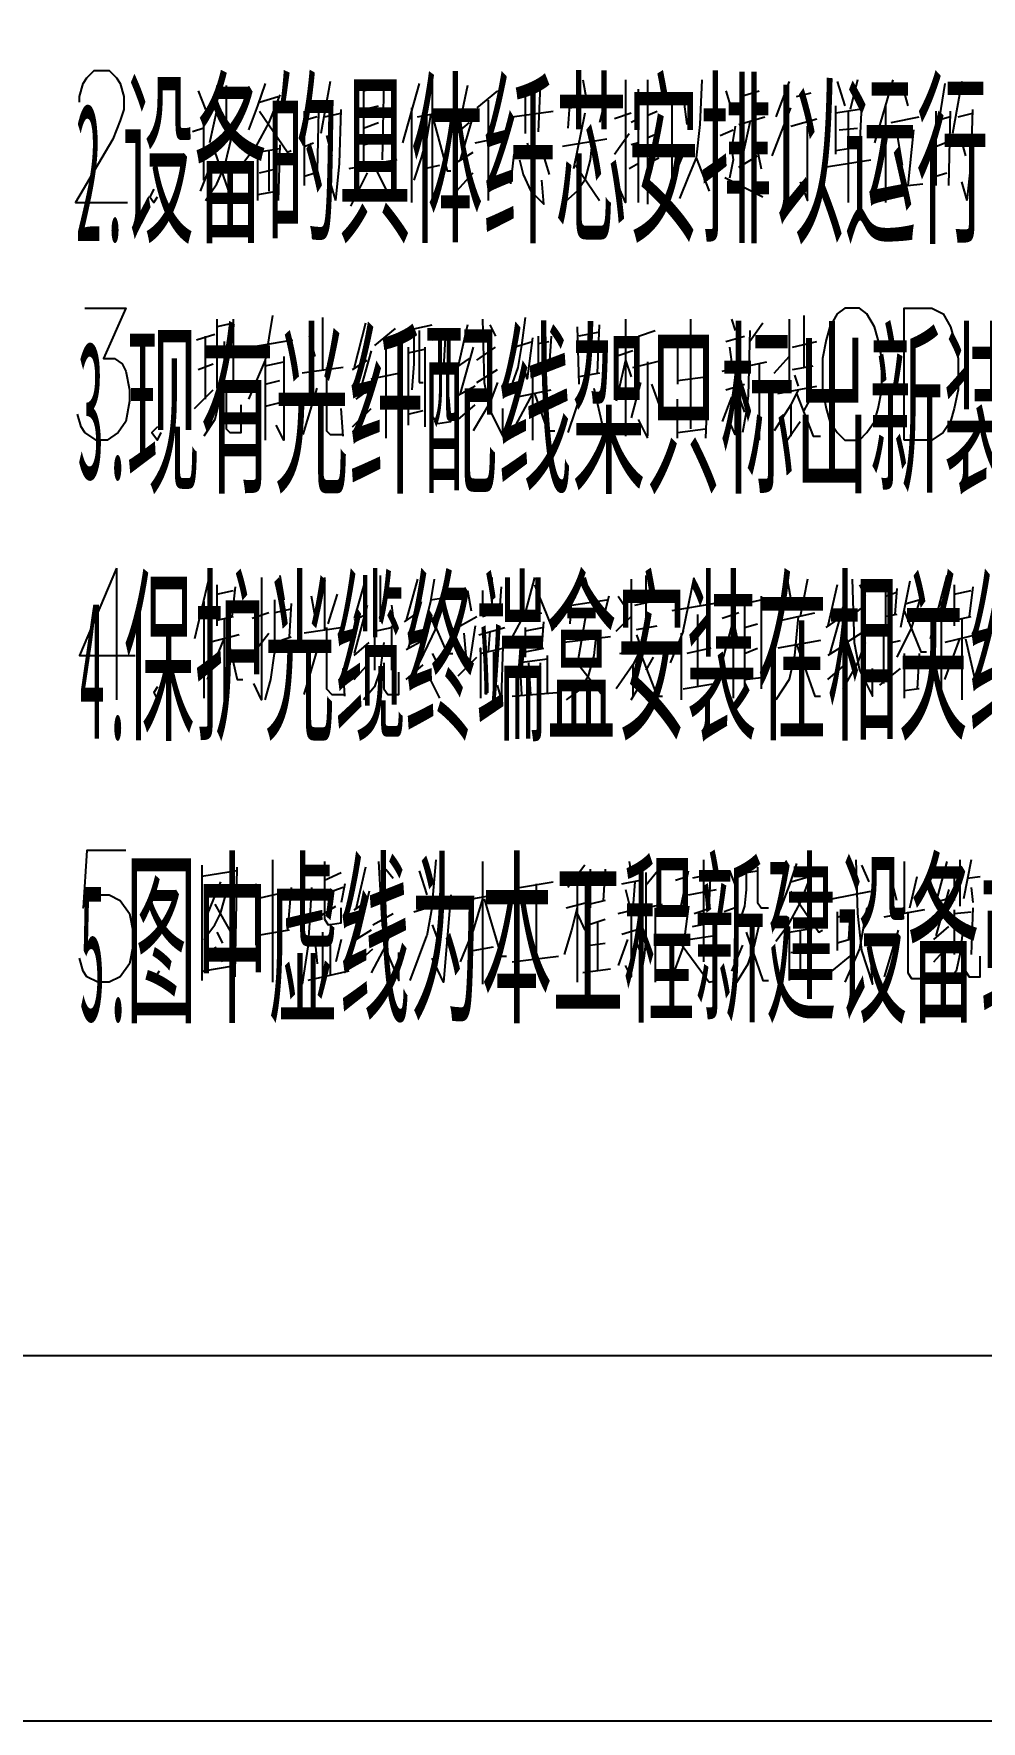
# Model space of a CAD drawing. Header units: metres. Extents: x 17 to 1757, y 17 to 1207.
# Drawn here: x 152.9 to 226.3, y 16.9 to 147.7 of the extents above; entities that cross this region are included whole.
import ezdxf

# ---------------------------------------------------------------- set-up
doc = ezdxf.new("R2010")
doc.units = ezdxf.units.M
for name, color, linetype in [('LINES', 7, 'Continuous'), ('POLYLINES', 4, 'Continuous'), ('RECTS', 7, 'Continuous'), ('TEXTS', 3, 'Continuous')]:
    doc.layers.add(name, color=color, linetype=linetype)

msp = doc.modelspace()

# ---------------------------------------------------------------- linework, layer by layer
at = {"layer": 'LINES'}
for p, q in [((175.85, 144), (175.13, 139.97)), ((180.02, 144.14), (179.88, 137.95)), ((183.77, 144.14), (183.77, 134.5)), ((195.43, 144.14), (195.72, 142.56)), ((200.47, 134.5), (200.47, 144.14)), ((211.42, 144), (210.41, 141.26)), ((215.16, 144), (215.74, 142.13)), ((216.74, 144.14), (216.17, 141.84)), ((219.48, 144.14), (218.04, 139.25)), ((224.81, 144), (224.09, 139.97)), ((165.62, 143.28), (166.2, 141.84)), ((167.06, 143.71), (167.06, 141.7)), ((167.06, 143.14), (167.78, 143.28)), ((170.81, 143.86), (170.23, 142.13)), ((170.38, 142.42), (171.82, 142.85)), ((174.41, 143.86), (174.12, 141.26)), ((178.44, 143.86), (178.44, 137.66)), ((178.44, 143.28), (179.88, 143.71)), ((182.76, 143.86), (181.46, 139.25)), ((186.5, 143.71), (185.78, 140.26)), ((188.81, 143.28), (187.22, 141.98)), ((190.97, 143.71), (190.97, 139.97)), ((192.12, 143.71), (191.98, 140.11)), ((199.75, 134.64), (199.75, 143.42)), ((202.34, 143.14), (202.34, 136.37)), ((203.21, 142.85), (203.5, 140.69)), ((206.52, 143.28), (206.95, 141.84)), ((207.67, 142.85), (209.11, 143.28)), ((211.99, 142.85), (213.14, 143.14)), ((220.2, 143.71), (220.63, 142.13)), ((223.51, 143.86), (223.08, 141.26)), ((170.23, 142.13), (169.51, 140.26)), ((173.83, 141.7), (173.83, 135.94)), ((174.84, 135.94), (174.98, 141.7)), ((175.42, 141.26), (176.71, 141.55)), ((178.44, 141.84), (179.59, 142.13)), ((182.18, 134.64), (182.18, 141.98)), ((182.62, 141.26), (184.92, 141.7)), ((186.94, 141.41), (185.93, 137.95)), ((188.09, 142.56), (188.09, 134.78)), ((189.96, 141.26), (193.13, 141.7)), ((194.42, 142.56), (194.28, 140.4)), ((194.42, 141.98), (197.16, 142.42)), ((195.58, 141.55), (194.71, 137.23)), ((197.16, 142.56), (196.73, 140.83)), ((199.18, 141.55), (197.88, 141.12)), ((200.47, 141.41), (201.19, 141.7)), ((210.12, 138.24), (211.56, 141.98)), ((215.02, 142.13), (215.02, 138.38)), ((216.89, 141.84), (215.02, 141.55)), ((216.02, 134.64), (216.02, 141.7)), ((217.03, 142.13), (216.89, 138.96)), ((218.9, 142.13), (218.9, 134.64)), ((222.79, 141.7), (222.79, 135.94)), ((223.8, 135.94), (223.94, 141.7)), ((224.52, 141.26), (225.67, 141.55)), ((166.06, 140.4), (165.19, 140.11)), ((166.06, 136.37), (166.06, 140.83)), ((174.84, 141.26), (173.83, 140.98)), ((178.44, 140.4), (179.59, 140.83)), ((185.64, 139.97), (186.65, 140.83)), ((199.75, 141.12), (199.18, 140.83)), ((206.09, 139.82), (207.1, 140.26)), ((207.53, 140.69), (209.54, 141.26)), ((208.39, 140.83), (207.67, 137.52)), ((211.13, 140.83), (211.13, 134.93)), ((211.56, 140.54), (213.58, 141.12)), ((215.3, 140.26), (216.74, 140.4)), ((219.34, 140.83), (221.5, 141.26)), ((221.06, 140.26), (220.63, 135.94)), ((223.94, 141.26), (222.94, 140.98)), ((166.78, 139.25), (168.07, 139.54)), ((168.22, 139.82), (167.64, 137.38)), ((170.23, 138.96), (170.23, 134.78)), ((170.23, 138.53), (171.96, 138.82)), ((171.96, 139.1), (171.82, 134.78)), ((173.83, 138.96), (174.55, 139.25)), ((175.56, 139.82), (175.99, 138.24)), ((178.44, 139.1), (179.59, 139.39)), ((187.08, 139.25), (189.1, 139.68)), ((191.11, 139.25), (191.54, 137.66)), ((197.3, 139.54), (193.85, 138.96)), ((197.88, 138.38), (199.03, 139.97)), ((199.75, 139.25), (199.18, 139.1)), ((200.47, 139.68), (201.19, 139.97)), ((202.2, 135.94), (203.5, 138.96)), ((208.82, 139.39), (209.26, 137.23)), ((215.02, 138.67), (217.03, 138.96)), ((219.77, 139.97), (220.2, 137.52)), ((222.79, 138.96), (223.51, 139.25)), ((224.66, 139.82), (225.1, 138.24)), ((166.63, 137.66), (165.77, 135.5)), ((171.1, 138.67), (171.1, 135.5)), ((181.03, 137.95), (177.29, 137.23)), ((183.05, 137.23), (184.34, 137.52)), ((185.78, 137.81), (186.94, 138.53)), ((190.1, 138.38), (189.82, 136.08)), ((192.26, 138.67), (192.84, 136.8)), ((194.86, 137.52), (196.73, 134.78)), ((199.75, 137.66), (199.03, 137.23)), ((200.47, 137.66), (201.34, 138.1)), ((207.53, 137.38), (208.97, 138.24)), ((214.15, 137.38), (217.75, 137.95)), ((170.38, 136.94), (171.67, 137.23)), ((173.83, 136.66), (174.7, 136.94)), ((176.28, 134.78), (175.85, 136.22)), ((178.73, 136.94), (177.43, 134.35)), ((179.45, 137.09), (180.6, 134.78)), ((185.64, 135.5), (186.94, 136.94)), ((206.45, 136.58), (209.4, 135.07)), ((222.79, 136.66), (223.66, 136.94)), ((225.24, 134.78), (224.81, 136.22)), ((171.82, 135.5), (170.23, 135.22)), ((219.19, 135.79), (221.78, 136.08)), ((175.27, 125.71), (175.27, 121.68)), ((190.97, 125.71), (190.68, 123.55)), ((212.57, 125.86), (212.57, 121.82)), ((165.48, 123.98), (166.92, 124.42)), ((167.06, 125.57), (167.06, 120.24)), ((168.36, 125.28), (167.06, 124.99)), ((168.36, 120.24), (168.36, 125.57)), ((175.7, 122.11), (176.28, 124.42)), ((178.58, 125.28), (177.72, 121.82)), ((180.89, 124.85), (179.3, 123.55)), ((181.75, 124.7), (183.77, 125.14)), ((182.76, 124.7), (182.76, 120.67)), ((184.78, 124.56), (184.63, 121.82)), ((186.5, 125.14), (185.78, 121.97)), ((188.23, 125.14), (188.66, 124.27)), ((195, 124.99), (195.14, 120.53)), ((196.73, 124.56), (195.14, 124.27)), ((196.58, 121.39), (196.73, 125.14)), ((198.74, 125.57), (198.74, 116.5)), ((199.75, 124.27), (201.05, 124.7)), ((203.78, 125.57), (203.78, 117.07)), ((206.95, 125.57), (207.24, 124.7)), ((209.4, 125.28), (208.39, 123.84)), ((211.42, 125.57), (211.42, 120.67)), ((166.2, 119.38), (166.2, 124.27)), ((169.66, 123.41), (172.97, 123.98)), ((174.7, 122.69), (174.26, 124.27)), ((179.02, 123.12), (178.01, 119.52)), ((180.17, 124.27), (180.17, 116.35)), ((181.9, 123.41), (181.9, 117.36)), ((181.9, 122.98), (183.19, 123.26)), ((183.19, 123.41), (183.19, 117.22)), ((183.77, 123.98), (184.78, 124.27)), ((186.94, 123.41), (185.93, 119.81)), ((187.22, 122.4), (188.66, 123.41)), ((190.1, 123.41), (191.54, 123.84)), ((191.98, 124.27), (191.98, 121.25)), ((191.98, 123.7), (192.84, 123.84)), ((192.98, 124.27), (192.84, 121.97)), ((199.32, 123.12), (198.02, 122.69)), ((202.78, 123.98), (202.78, 120.53)), ((204.94, 123.98), (204.94, 120.67)), ((206.52, 123.84), (207.96, 124.27)), ((206.81, 123.41), (206.95, 122.26)), ((207.53, 123.98), (207.38, 121.97)), ((210.41, 124.27), (210.98, 123.41)), ((211.7, 123.41), (213.58, 123.84)), ((165.62, 121.68), (166.78, 122.11)), ((170.81, 122.4), (170.81, 116.21)), ((170.81, 121.97), (172.25, 122.26)), ((176.86, 121.82), (173.69, 121.39)), ((177.58, 121.68), (178.73, 122.4)), ((184.78, 121.82), (183.77, 121.39)), ((185.64, 121.82), (186.65, 122.54)), ((192.98, 121.97), (191.98, 121.82)), ((198.74, 122.4), (198.02, 119.23)), ((198.74, 122.4), (199.18, 121.1)), ((199.32, 121.82), (201.62, 122.4)), ((200.47, 116.5), (200.47, 122.26)), ((206.23, 121.54), (208.1, 121.97)), ((208.25, 121.97), (209.69, 122.26)), ((209.11, 122.11), (209.11, 116.21)), ((210.26, 121.39), (211.42, 122.69)), ((211.7, 121.68), (213.29, 121.97)), ((170.81, 120.53), (171.96, 120.82)), ((179.02, 120.96), (181.18, 121.39)), ((182.76, 120.67), (183.05, 120.67)), ((187.22, 120.67), (188.81, 121.68)), ((191.54, 121.25), (191.54, 116.21)), ((196.73, 121.39), (195.14, 121.1)), ((199.9, 120.67), (199.18, 117.94)), ((200.76, 120.53), (201.62, 118.22)), ((202.78, 120.82), (204.94, 121.1)), ((206.52, 120.1), (207.96, 120.53)), ((211.85, 121.25), (212.14, 120.38)), ((165.34, 118.66), (166.78, 120.1)), ((171.96, 119.09), (170.81, 118.8)), ((173.76, 116.64), (174.84, 120.24)), ((177.86, 119.38), (179.02, 120.24)), ((182.18, 119.38), (182.76, 119.52)), ((187.08, 120.38), (185.78, 119.66)), ((191.54, 119.81), (189.82, 116.64)), ((190.25, 119.52), (192.98, 120.1)), ((195.43, 120.24), (194.28, 116.78)), ((196.3, 120.24), (197.02, 117.07)), ((202.78, 116.35), (202.78, 119.38)), ((205.08, 119.66), (204.94, 116.35)), ((206.95, 119.52), (206.23, 117.65)), ((207.53, 119.52), (207.96, 118.37)), ((210.55, 119.81), (213.58, 120.38)), ((213.14, 119.52), (212.57, 118.51)), ((176.86, 116.5), (176.71, 118.66)), ((177.58, 117.22), (179.02, 118.66)), ((181.9, 118.22), (183.05, 118.51)), ((185.78, 117.79), (187.08, 118.94)), ((200.47, 116.35), (199.75, 117.79)), ((211.56, 118.94), (211.56, 116.5)), ((202.78, 116.78), (204.94, 117.07)), ((211.27, 116.21), (212.28, 117.65)), ((159.29, 106.27), (159.29, 96.05)), ((166.49, 105.7), (165.34, 100.8)), ((167.06, 104.98), (167.06, 101.81)), ((168.5, 104.83), (168.22, 102.53)), ((171.96, 105.7), (172.25, 103.82)), ((175.42, 105.55), (175.42, 101.52)), ((178.58, 105.41), (177.72, 102.38)), ((179.3, 104.98), (179.3, 102.53)), ((179.74, 105.7), (179.74, 102.1)), ((180.46, 105.7), (179.88, 102.67)), ((182.62, 105.41), (181.75, 102.24)), ((188.38, 105.55), (188.38, 102.96)), ((189.1, 104.83), (188.95, 102.67)), ((195.58, 105.55), (196.01, 104.11)), ((199.18, 105.41), (199.18, 100.51)), ((200.33, 105.7), (200.33, 101.66)), ((203.21, 101.38), (204.07, 105.55)), ((207.1, 105.41), (207.1, 96.19)), ((211.27, 105.41), (211.7, 103.1)), ((212.86, 105.41), (212.28, 102.53)), ((215.16, 104.98), (214.44, 101.81)), ((216.89, 104.98), (217.32, 104.11)), ((218.9, 104.98), (218.9, 101.66)), ((220.78, 105.26), (220.06, 101.66)), ((223.66, 105.7), (222.36, 100.8)), ((224.23, 104.98), (224.23, 101.81)), ((225.67, 104.83), (225.38, 102.53)), ((166.06, 103.68), (166.06, 96.19)), ((167.06, 104.26), (168.36, 104.54)), ((171.53, 103.82), (171.53, 99.65)), ((172.82, 103.54), (172.68, 100.94)), ((174.7, 102.53), (174.41, 104.11)), ((175.7, 101.95), (176.42, 104.26)), ((178.73, 103.39), (177.72, 99.65)), ((180.31, 104.11), (181.18, 104.4)), ((180.6, 103.39), (180.74, 102.38)), ((182.9, 103.68), (181.9, 100.08)), ((183.62, 103.82), (184.63, 103.97)), ((186.5, 104.54), (186.79, 102.96)), ((187.66, 104.54), (187.66, 102.67)), ((194.57, 104.11), (194.42, 101.95)), ((194.57, 103.39), (197.3, 103.82)), ((197.45, 104.11), (197.02, 102.38)), ((198.17, 104.11), (198.74, 103.25)), ((199.46, 103.39), (201.34, 103.82)), ((205.66, 103.54), (202.34, 102.96)), ((207.96, 104.26), (207.96, 96.91)), ((207.96, 103.54), (209.26, 103.82)), ((209.26, 104.11), (209.26, 96.91)), ((215.88, 102.24), (217.32, 103.39)), ((218.9, 104.11), (219.77, 104.4)), ((219.77, 104.69), (219.62, 102.67)), ((220.49, 103.54), (221.5, 103.82)), ((221.64, 104.11), (220.92, 101.66)), ((223.22, 103.68), (223.22, 96.19)), ((224.23, 104.26), (225.53, 104.54)), ((167.06, 102.24), (168.36, 102.53)), ((167.64, 102.38), (167.64, 96.05)), ((171.1, 102.82), (169.8, 102.38)), ((172.82, 103.1), (171.53, 102.82)), ((177.72, 102.24), (178.58, 102.67)), ((181.61, 102.1), (182.62, 102.82)), ((185.93, 101.81), (187.22, 102.53)), ((187.66, 102.53), (188.95, 102.96)), ((191.11, 102.53), (192.26, 102.82)), ((192.26, 100.08), (192.41, 102.1)), ((195.72, 102.96), (195, 98.78)), ((198.02, 101.38), (199.18, 102.53)), ((204.36, 97.06), (204.36, 102.67)), ((207.53, 102.82), (206.23, 102.38)), ((207.1, 102.24), (206.23, 99.07)), ((207.1, 102.24), (207.38, 100.94)), ((210.84, 102.24), (213.43, 102.82)), ((214.3, 101.66), (215.3, 102.38)), ((215.59, 103.25), (214.58, 99.65)), ((219.77, 102.67), (218.9, 102.53)), ((219.34, 102.53), (219.34, 97.92)), ((224.23, 102.24), (225.53, 102.53)), ((224.81, 102.38), (224.81, 96.05)), ((166.34, 97.63), (167.64, 100.8)), ((168.79, 101.09), (166.49, 100.51)), ((169.66, 99.36), (171.1, 101.23)), ((171.53, 100.51), (172.82, 100.94)), ((176.86, 101.66), (173.83, 101.23)), ((179.3, 101.66), (179.3, 98.35)), ((179.3, 101.38), (180.6, 101.66)), ((180.6, 101.81), (180.6, 98.35)), ((186.22, 101.23), (186.36, 99.5)), ((187.08, 101.81), (186.65, 98.93)), ((187.37, 101.09), (189.38, 101.66)), ((188.23, 101.38), (188.09, 99.79)), ((192.41, 101.66), (190.97, 101.38)), ((190.97, 101.66), (190.97, 99.36)), ((197.59, 100.94), (193.99, 100.51)), ((199.61, 101.52), (201.19, 101.81)), ((199.61, 101.09), (199.9, 100.22)), ((203.21, 101.38), (202.2, 98.93)), ((203.06, 101.23), (203.06, 96.05)), ((207.96, 101.66), (208.97, 101.95)), ((215.88, 100.51), (217.46, 101.52)), ((218.76, 97.34), (218.76, 100.94)), ((220.92, 101.66), (219.77, 99.36)), ((225.96, 101.09), (223.51, 100.51)), ((223.51, 97.63), (224.66, 100.8)), ((173.83, 96.48), (174.91, 100.15)), ((177.72, 99.5), (178.87, 100.51)), ((183.05, 100.66), (181.75, 99.94)), ((183.77, 99.65), (184.34, 98.5)), ((187.51, 99.65), (189.24, 100.08)), ((187.94, 99.65), (187.94, 96.48)), ((188.52, 99.79), (188.52, 96.48)), ((190.97, 99.79), (192.41, 100.08)), ((192.7, 96.62), (192.7, 99.5)), ((198.31, 99.65), (201.34, 100.22)), ((205.37, 100.08), (203.5, 99.65)), ((207.96, 99.65), (208.97, 100.08)), ((213.86, 100.66), (210.55, 100.08)), ((215.59, 100.22), (214.44, 99.5)), ((219.34, 100.51), (220.06, 100.66)), ((220.34, 99.65), (220.34, 96.19)), ((221.5, 99.65), (221.35, 96.91)), ((177, 96.34), (176.86, 98.5)), ((177.72, 97.63), (178.87, 98.93)), ((181.75, 97.63), (183.05, 98.78)), ((185.78, 97.92), (187.22, 99.36)), ((192.7, 99.22), (190.54, 98.93)), ((190.54, 99.22), (190.68, 96.48)), ((191.4, 96.48), (191.26, 98.93)), ((192.12, 98.93), (191.98, 96.48)), ((195, 98.93), (197.02, 96.34)), ((199.32, 98.78), (199.32, 96.34)), ((200.9, 99.36), (200.33, 98.35)), ((214.44, 97.63), (215.74, 98.78)), ((218.47, 97.2), (220.06, 98.5)), ((220.34, 99.22), (221.5, 99.36)), ((184.34, 96.19), (183.62, 97.63)), ((199.18, 96.05), (200.04, 97.49)), ((203.21, 96.91), (205.66, 97.34)), ((207.96, 97.63), (209.26, 97.78)), ((221.5, 96.91), (220.34, 96.77)), ((189.96, 96.34), (193.42, 96.62)), ((165.91, 83.23), (165.91, 74.3)), ((165.91, 83.09), (165.91, 74.74)), ((168.65, 82.8), (165.91, 82.37)), ((168.5, 74.88), (168.65, 83.09)), ((171.38, 83.66), (171.38, 74.16)), ((175.42, 83.52), (175.42, 81.07)), ((175.42, 82.08), (176.71, 82.66)), ((178.58, 83.09), (177.86, 79.92)), ((180.17, 82.94), (180.74, 82.22)), ((182.76, 82.8), (183.34, 80.93)), ((183.77, 80.06), (184.06, 83.66)), ((187.66, 83.52), (187.66, 74.02)), ((195.58, 83.23), (194.28, 81.5)), ((196.01, 82.94), (196.01, 79.92)), ((196.01, 82.37), (197.16, 82.66)), ((197.16, 82.94), (197.02, 80.5)), ((199.03, 83.52), (199.18, 82.51)), ((201.48, 83.09), (200.33, 81.65)), ((202.92, 79.49), (203.64, 82.8)), ((205.37, 82.51), (203.93, 82.22)), ((204.79, 83.66), (204.79, 75.74)), ((205.22, 79.92), (205.37, 82.8)), ((206.81, 82.8), (207.38, 81.36)), ((208.1, 83.09), (208.1, 81.22)), ((208.1, 82.66), (208.97, 82.8)), ((211.99, 83.38), (211.42, 81.65)), ((217.03, 83.23), (217.61, 81.94)), ((220.34, 83.52), (220.34, 79.49)), ((223.66, 83.52), (222.79, 80.35)), ((224.23, 83.09), (224.23, 80.5)), ((224.66, 83.66), (224.66, 80.06)), ((225.53, 83.66), (224.95, 80.64)), ((167.35, 81.94), (166.34, 79.49)), ((170.09, 81.79), (170.09, 77.04)), ((170.09, 80.64), (172.68, 81.22)), ((172.82, 81.5), (172.54, 78.19)), ((176.86, 81.5), (174.41, 80.64)), ((177, 81.79), (176.71, 80.35)), ((178.87, 81.22), (178.01, 77.62)), ((179.3, 80.35), (180.74, 81.36)), ((190.54, 81.5), (193.13, 81.94)), ((191.83, 81.79), (191.83, 75.89)), ((195, 82.22), (195, 74.16)), ((198.46, 81.79), (199.9, 82.08)), ((198.74, 81.36), (199.03, 80.21)), ((199.46, 81.94), (199.32, 79.92)), ((202.63, 82.08), (203.5, 82.37)), ((203.64, 80.93), (205.8, 81.36)), ((211.42, 81.65), (210.7, 79.78)), ((211.56, 81.94), (213, 82.37)), ((214.73, 80.64), (217.75, 81.22)), ((219.77, 80.5), (219.34, 82.22)), ((220.78, 79.92), (221.35, 82.37)), ((223.8, 81.36), (222.79, 77.76)), ((225.24, 82.22), (226.25, 82.37)), ((225.53, 81.5), (225.67, 80.35)), ((166.92, 80.78), (167.78, 81.07)), ((174.7, 79.06), (176.28, 80.06)), ((177.72, 79.78), (178.58, 80.35)), ((182.33, 79.63), (185.21, 80.5)), ((183.77, 80.06), (183.34, 77.76)), ((186.07, 80.5), (189.38, 81.07)), ((194.14, 79.92), (195.72, 80.35)), ((197.16, 80.5), (196.01, 80.21)), ((198.17, 79.49), (200.04, 79.92)), ((200.33, 79.92), (201.62, 80.21)), ((201.05, 79.92), (201.05, 74.16)), ((204.07, 79.49), (205.37, 79.92)), ((207.24, 79.92), (206.38, 79.63)), ((207.24, 75.89), (207.24, 80.35)), ((222.65, 80.35), (223.66, 80.64)), ((225.67, 79.92), (225.53, 76.32)), ((166.06, 77.47), (166.92, 78.62)), ((179.16, 78.62), (180.74, 79.49)), ((183.77, 78.62), (184.34, 77.04)), ((195, 79.49), (195.58, 78.19)), ((195.86, 78.62), (197.16, 79.06)), ((196.58, 78.77), (196.58, 75.02)), ((202.78, 79.34), (203.64, 79.78)), ((203.93, 78.48), (205.37, 78.77)), ((207.96, 78.77), (209.26, 79.06)), ((209.26, 79.34), (208.68, 76.9)), ((213.14, 78.62), (213, 74.3)), ((215.16, 79.63), (215.16, 76.61)), ((215.16, 79.2), (216.02, 79.49)), ((216.17, 79.63), (216.02, 77.47)), ((221.93, 79.78), (218.76, 79.2)), ((224.23, 79.78), (224.23, 76.32)), ((224.23, 79.49), (225.53, 79.63)), ((167.06, 78.05), (167.5, 77.18)), ((172.68, 78.19), (170.09, 77.76)), ((175.27, 78.05), (175.27, 74.59)), ((175.85, 78.05), (175.85, 74.74)), ((176.71, 77.47), (176.28, 75.74)), ((179.02, 78.19), (177.86, 77.47)), ((182.04, 74.3), (183.34, 77.76)), ((198.89, 77.47), (198.17, 75.46)), ((198.46, 77.9), (199.9, 78.34)), ((199.46, 77.47), (200.04, 76.18)), ((202.49, 77.9), (205.22, 74.16)), ((205.66, 77.76), (203.78, 77.47)), ((211.42, 78.48), (211.42, 74.3)), ((211.42, 78.05), (213.14, 78.34)), ((212.28, 78.19), (212.28, 75.02)), ((216.17, 77.47), (215.16, 77.18)), ((218.83, 74.59), (219.91, 78.19)), ((222.65, 77.47), (223.8, 78.48)), ((166.92, 76.9), (167.5, 75.74)), ((174.7, 77.18), (174.84, 75.6)), ((177.86, 75.6), (179.16, 76.75)), ((186.94, 76.61), (188.52, 76.9)), ((189.96, 75.74), (193.56, 76.18)), ((196.01, 77.04), (197.16, 77.18)), ((207.82, 77.04), (206.95, 75.02)), ((211.56, 76.46), (212.86, 76.61)), ((214.73, 75.02), (216.31, 76.32)), ((221.93, 74.3), (221.78, 76.46)), ((222.65, 75.74), (223.8, 77.04)), ((165.91, 75.02), (168.5, 75.46)), ((177.29, 75.02), (174.12, 74.3)), ((197.59, 75.17), (195.43, 74.88)), ((213, 75.02), (211.42, 74.74)), ((205.22, 74.16), (205.8, 74.3)), ((87.79, 45.22), (1672.37, 45.22))]:
    msp.add_line(p, q, dxfattribs=at)
at = {"layer": 'POLYLINES'}
for points in [[(156.41, 142.42), (156.41, 142.85), (156.7, 143.86), (156.98, 144.29), (157.56, 144.86), (158.71, 144.86), (159.29, 144.29), (159.58, 143.86), (159.86, 142.85), (159.86, 141.84), (159.58, 140.98), (159, 139.54), (156.12, 134.64), (160.15, 134.64)], [(198.74, 144.14), (198.74, 134.64), (198.17, 135.94)], [(204.65, 144.14), (204.5, 140.69), (204.22, 138.1), (205.22, 135.5)], [(167.78, 143.71), (167.78, 142.27), (167.78, 140.83), (168.07, 140.4), (168.65, 140.4)], [(171.96, 142.99), (171.1, 140.83), (170.09, 138.96), (169.22, 137.81)], [(167.06, 141.84), (166.78, 140.54), (166.49, 139.25)], [(170.38, 141.7), (172.54, 138.53), (172.82, 138.67)], [(176.28, 134.78), (176.57, 137.66), (176.71, 141.84)], [(183.62, 141.41), (183.34, 139.68), (182.9, 138.1), (182.33, 136.37)], [(183.77, 141.41), (184.92, 137.09), (185.21, 137.09)], [(225.24, 134.78), (225.53, 137.66), (225.67, 141.84)], [(207.24, 140.54), (206.95, 138.82), (207.1, 137.95), (206.81, 136.51)], [(212.28, 136.22), (212.86, 134.78), (212.86, 140.54)], [(196.15, 139.39), (196.01, 137.95), (195.58, 136.37)], [(166.92, 138.53), (168.22, 134.78), (168.79, 134.78)], [(190.54, 137.95), (190.82, 136.8), (191.4, 135.5), (192.41, 134.5), (192.26, 136.37)], [(204.22, 138.1), (203.64, 136.66), (202.92, 134.93)], [(166.2, 134.78), (167.06, 136.08), (167.64, 137.38)], [(195.58, 136.37), (195, 135.5), (193.85, 134.5)], [(162.17, 135.65), (161.88, 135.07), (162.17, 134.64), (162.46, 135.07)], [(156.84, 126.43), (160.01, 126.43), (158.28, 122.54), (159.14, 122.54), (159.72, 122.11), (160.01, 121.54), (160.3, 120.1), (160.3, 119.23), (160.01, 117.65), (159.43, 116.78), (158.57, 116.21), (157.7, 116.21), (156.84, 116.78), (156.55, 117.22), (156.26, 118.22)], [(171.38, 125.86), (170.81, 122.4), (169.51, 119.38)], [(215.74, 126.43), (215.16, 126), (214.58, 124.99), (214.3, 123.98), (214.01, 122.54), (214.01, 120.1), (214.3, 118.66), (214.58, 117.65), (215.16, 116.78), (215.74, 116.21), (216.89, 116.21), (217.46, 116.78), (218.04, 117.65), (218.33, 118.66), (218.62, 120.1), (218.62, 122.54), (218.33, 123.98), (218.04, 124.99), (217.46, 126), (216.89, 126.43), (215.74, 126.43)], [(220.34, 116.21), (220.34, 126.43), (222.5, 126.43), (223.37, 126), (223.94, 124.99), (224.23, 123.98), (224.52, 122.54), (224.52, 120.1), (224.23, 118.66), (223.94, 117.65), (223.37, 116.78), (222.5, 116.21), (220.34, 116.21)], [(182.33, 124.7), (182.33, 122.11), (182.18, 120.1)], [(187.66, 125.57), (187.8, 120.67), (188.23, 118.51)], [(208.39, 124.7), (208.25, 119.66), (208.1, 118.37), (207.82, 116.78)], [(167.64, 123.84), (167.64, 121.54), (167.35, 119.66), (166.92, 117.79), (166.06, 116.5)], [(190.68, 123.55), (190.39, 121.82), (189.82, 120.24)], [(191.54, 124.13), (191.11, 120.96), (190.82, 122.11)], [(172.25, 122.69), (172.25, 116.21), (171.67, 117.36)], [(175.56, 121.82), (175.56, 116.93), (175.85, 116.64), (176.86, 116.64)], [(183.77, 121.97), (183.77, 118.08), (184.2, 117.5)], [(207.24, 121.82), (207.24, 116.64), (206.81, 117.65)], [(167.78, 120.53), (167.78, 117.07), (168.07, 116.78), (168.94, 116.78), (168.94, 118.94)], [(188.81, 120.67), (188.23, 119.09), (186.94, 116.93)], [(184.2, 117.5), (185.21, 117.65), (185.06, 119.52)], [(191.69, 119.81), (192.7, 116.93), (193.27, 116.93)], [(212.14, 120.1), (211.56, 118.94), (210.26, 116.93)], [(211.99, 119.81), (213.29, 116.5), (213.86, 116.5)], [(188.23, 118.51), (189.24, 116.5), (189.24, 118.66)], [(162.46, 117.22), (162.02, 116.78), (162.46, 116.21), (162.74, 116.78)], [(159.29, 106.27), (156.41, 99.5), (160.73, 99.5)], [(170.52, 105.55), (170.52, 96.05), (169.94, 97.34)], [(183.91, 105.41), (183.62, 103.68), (183.05, 101.38)], [(191.69, 105.55), (190.97, 102.82), (189.96, 100.94)], [(191.69, 104.98), (192.98, 101.81), (193.42, 101.81)], [(216.31, 105.41), (216.46, 100.51), (216.89, 98.35)], [(184.63, 104.11), (184.06, 101.66), (182.76, 98.93)], [(183.48, 102.96), (184.92, 99.65), (185.35, 99.65)], [(212.14, 102.53), (211.85, 99.5), (211.42, 97.63), (210.41, 96.05)], [(220.34, 102.96), (221.64, 99.79), (222.07, 99.79)], [(167.93, 100.8), (168.65, 97.63), (169.08, 97.63)], [(175.56, 101.66), (175.56, 96.91), (175.99, 96.48), (177, 96.48)], [(196.44, 100.94), (196.3, 99.5), (195.86, 97.92)], [(225.1, 100.8), (225.82, 97.63), (226.25, 97.63)], [(170.81, 96.05), (171.24, 97.63), (171.53, 99.65)], [(180.02, 100.51), (179.74, 98.35), (179.3, 97.06), (178.44, 96.05)], [(187.51, 99.79), (187.51, 100.08), (187.51, 96.19)], [(189.24, 100.22), (189.1, 96.19), (188.81, 97.2)], [(199.9, 99.94), (199.32, 98.78), (198.02, 96.91)], [(199.9, 99.65), (201.19, 96.34), (201.62, 96.34)], [(211.99, 100.37), (213.43, 96.34), (213.86, 96.34)], [(217.32, 100.51), (216.74, 98.93), (215.59, 96.91)], [(180.02, 98.93), (180.02, 96.91), (180.31, 96.48), (181.18, 96.48), (181.18, 98.21)], [(216.89, 98.35), (217.9, 96.34), (217.9, 98.5)], [(162.46, 97.06), (162.17, 96.62), (162.46, 96.05), (162.74, 96.62)], [(195.86, 97.92), (195.29, 96.91), (194.14, 96.05)], [(160.01, 84.38), (156.98, 84.38), (156.7, 79.92), (156.98, 80.5), (157.85, 80.93), (158.71, 80.93), (159.58, 80.5), (160.3, 79.49), (160.58, 78.05), (160.58, 77.04), (160.3, 75.6), (159.58, 74.59), (158.71, 74.16), (157.85, 74.16), (156.98, 74.59), (156.7, 75.02), (156.41, 76.03)], [(179.59, 83.52), (179.88, 78.62), (180.31, 76.32)], [(200.33, 82.66), (200.33, 77.47), (200.18, 76.18), (199.9, 74.59)], [(208.97, 83.09), (208.97, 81.79), (208.97, 80.35), (209.26, 79.92), (209.83, 79.92)], [(213.14, 82.51), (212.28, 80.35), (211.27, 78.48), (210.41, 77.33)], [(216.6, 83.66), (216.74, 79.49), (217.03, 76.61), (217.9, 74.02), (217.75, 76.18)], [(166.92, 78.62), (167.35, 79.49), (167.93, 81.5)], [(174.41, 81.5), (174.26, 78.77), (174.12, 76.9), (173.69, 74.02)], [(208.1, 81.36), (207.96, 80.06), (207.53, 78.77)], [(211.56, 81.22), (213.72, 78.05), (214.01, 78.19)], [(166.92, 80.21), (168.22, 77.9), (168.5, 78.05)], [(175.42, 80.93), (175.42, 79.06), (175.7, 78.62), (176.71, 78.77), (176.71, 79.92)], [(185.21, 80.93), (184.63, 74.16), (183.77, 76.03)], [(187.66, 80.64), (186.94, 78.19), (185.93, 75.74)], [(187.8, 80.64), (189.1, 76.18), (189.53, 76.18)], [(195, 79.92), (194.57, 78.19), (193.99, 76.32)], [(203.64, 80.06), (203.21, 76.9), (202.2, 74.16)], [(217.46, 79.92), (216.89, 76.75), (215.74, 74.16)], [(180.74, 78.62), (180.17, 77.04), (179.02, 74.88)], [(199.18, 79.63), (199.18, 74.59), (198.74, 75.46)], [(220.63, 79.63), (220.63, 74.88), (220.92, 74.45), (221.93, 74.45)], [(224.95, 78.62), (224.66, 76.32), (224.38, 75.02), (223.51, 74.02)], [(208.1, 78.05), (209.4, 74.3), (209.83, 74.3)], [(180.31, 76.32), (181.18, 74.3), (181.18, 76.46)], [(207.38, 74.16), (208.25, 75.6), (208.68, 76.9)], [(225.1, 77.04), (225.1, 75.02), (225.38, 74.59), (226.25, 74.59), (226.25, 76.18)], [(162.6, 75.02), (162.31, 74.59), (162.6, 74.16), (162.89, 74.59)], [(168.5, 74.59), (168.5, 74.88), (168.5, 75.46)]]:
    msp.add_lwpolyline(points, dxfattribs=at)
at = {"layer": 'RECTS'}
msp.add_lwpolyline([(16.87, 1207.44), (1700.66, 1207.44), (1700.66, 16.85), (16.87, 16.85)], dxfattribs=at)

# ---------------------------------------------------------------- texts
at = {"layer": 'TEXTS'}
for s, width, p in [('设备的具体纤芯安排以运行单位的工作任务单为准。', 0.402736, (159.72, 132.63)), ('2.', 0.279902, (156.12, 131.65)), ('现有光纤配线架只标出新装ODF模块的顺序编号，其余具体接线模块和端子根据现场实际情况确定。', 0.414699, (160.01, 113.21)), ('3.', 0.286319, (156.26, 113.21)), ('保护光缆终端盒安装在相关线路保护屏下，光纤保护装置的光缆由保护提供，本设计只画出该部分接线。', 0.39244, (159.86, 94.04)), ('4.', 0.272746, (156.41, 93.05)), ('图中虚线为本工程新建设备或光缆，实线表示现有或其它工程设备和光缆。', 0.39654, (160.01, 72.15)), ('5.', 0.275595, (156.41, 71.17))]:
    msp.add_text(s, height=10.69, dxfattribs=dict(at, width=width)).set_placement(p)

doc.saveas('drawing.dxf')
